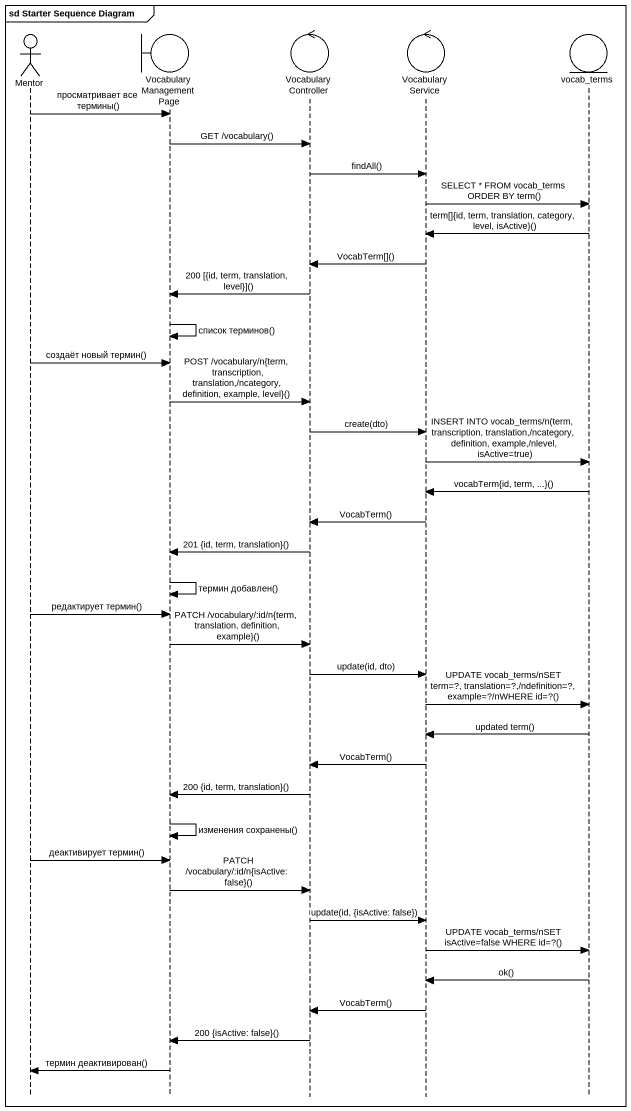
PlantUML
@startuml
mainframe sd Starter Sequence Diagram
hide footbox
actor Mentor
boundary VocabularyManagementPage
control VocabularyController
control VocabularyService
entity vocab_terms

Mentor -> VocabularyManagementPage : просматривает все термины()
VocabularyManagementPage -> VocabularyController : GET /vocabulary()
VocabularyController -> VocabularyService : findAll()
VocabularyService -> vocab_terms : SELECT * FROM vocab_terms ORDER BY term()
vocab_terms -> VocabularyService : term[]{id, term, translation, category, level, isActive}()
VocabularyService -> VocabularyController : VocabTerm[]()
VocabularyController -> VocabularyManagementPage : 200 [{id, term, translation, level}]()
VocabularyManagementPage -> VocabularyManagementPage : список терминов()
Mentor -> VocabularyManagementPage : создаёт новый термин()
VocabularyManagementPage -> VocabularyController : POST /vocabulary/n{term, transcription, translation,/ncategory, definition, example, level}()
VocabularyController -> VocabularyService : create(dto)
VocabularyService -> vocab_terms : INSERT INTO vocab_terms/n(term, transcription, translation,/ncategory, definition, example,/nlevel, isActive=true)
vocab_terms -> VocabularyService : vocabTerm{id, term, ...}()
VocabularyService -> VocabularyController : VocabTerm()
VocabularyController -> VocabularyManagementPage : 201 {id, term, translation}()
VocabularyManagementPage -> VocabularyManagementPage : термин добавлен()
Mentor -> VocabularyManagementPage : редактирует термин()
VocabularyManagementPage -> VocabularyController : PATCH /vocabulary/:id/n{term, translation, definition, example}()
VocabularyController -> VocabularyService : update(id, dto)
VocabularyService -> vocab_terms : UPDATE vocab_terms/nSET term=?, translation=?,/ndefinition=?, example=?/nWHERE id=?()
vocab_terms -> VocabularyService : updated term()
VocabularyService -> VocabularyController : VocabTerm()
VocabularyController -> VocabularyManagementPage : 200 {id, term, translation}()
VocabularyManagementPage -> VocabularyManagementPage : изменения сохранены()
Mentor -> VocabularyManagementPage : деактивирует термин()
VocabularyManagementPage -> VocabularyController : PATCH /vocabulary/:id/n{isActive: false}()
VocabularyController -> VocabularyService : update(id, {isActive: false})
VocabularyService -> vocab_terms : UPDATE vocab_terms/nSET isActive=false WHERE id=?()
vocab_terms -> VocabularyService : ok()
VocabularyService -> VocabularyController : VocabTerm()
VocabularyController -> VocabularyManagementPage : 200 {isActive: false}()
VocabularyManagementPage -> Mentor : термин деактивирован()
@enduml
